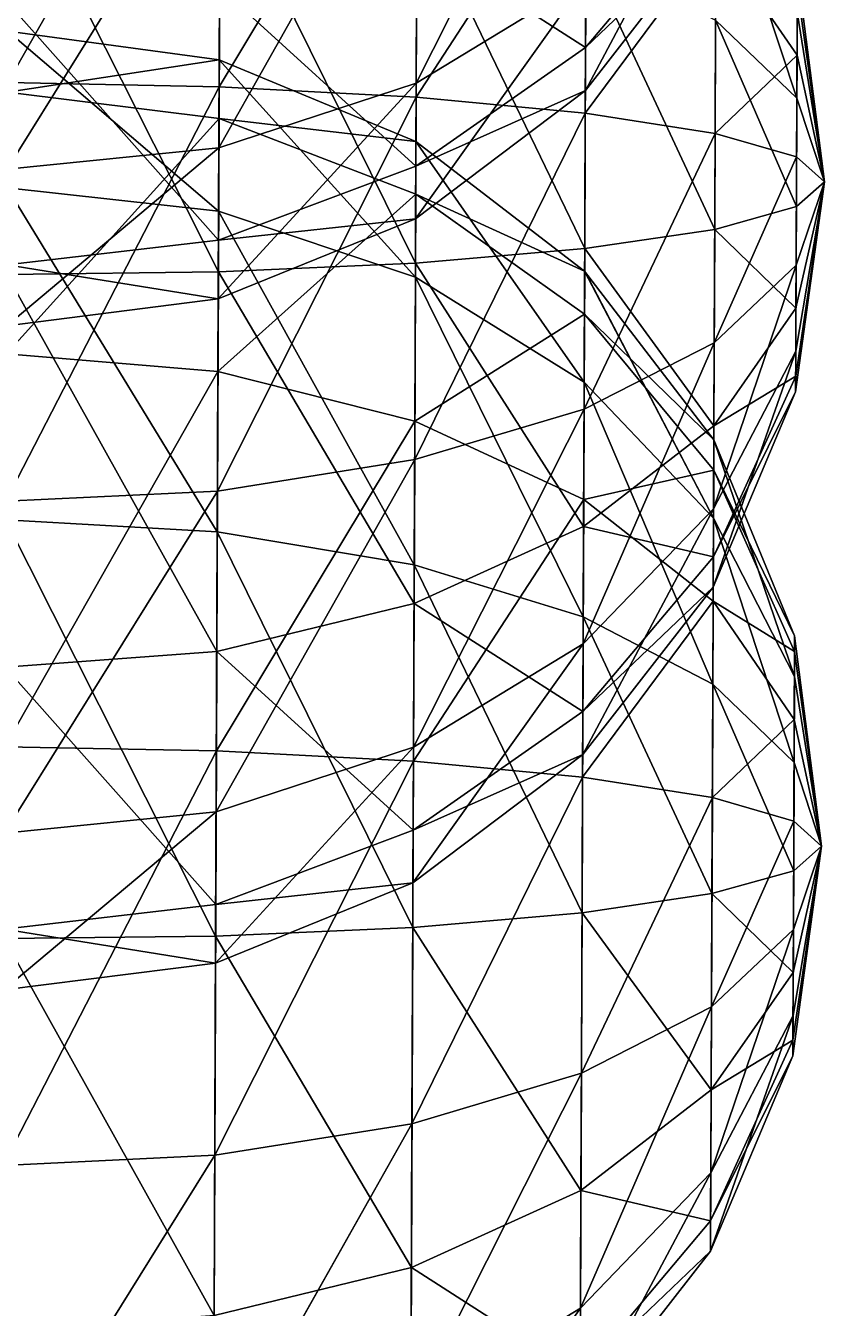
# Model space of a CAD drawing. Header units: metres. Extents: x -322 to 100, y -423 to 142.
# Drawn here: x 69.28 to 98.6, y -266.63 to -219.53 of the extents above; entities that cross this region are included whole.
import ezdxf

# ---------------------------------------------------------------- set-up
doc = ezdxf.new("R2010")
doc.units = ezdxf.units.M

msp = doc.modelspace()

# ---------------------------------------------------------------- linework, layer by layer
for points in [[(76.44004, -207.84464, -770.10614), (68.67804, -207.20142, -769.287), (68.619026, -221.62608, -763.53546), (68.619125, -221.62598, -763.53534)], [(76.44004, -207.84464, -770.10614), (68.619026, -221.62608, -763.53546), (76.38304, -221.77779, -764.55066), (76.38314, -221.77768, -764.55054)], [(83.668076, -209.6669, -772.5079), (76.44004, -207.84464, -770.10614), (76.38304, -221.77779, -764.55066), (76.38314, -221.77768, -764.55054)], [(89.88313, -209.22491, -941.78394), (83.66228, -211.08234, -937.40393), (83.61909, -221.64198, -945.73206), (83.61919, -221.64188, -945.73193)], [(89.88313, -209.22491, -941.78394), (83.61909, -221.64198, -945.73206), (89.84786, -217.84683, -948.5838), (89.84796, -217.84673, -948.5837)], [(83.668076, -209.6669, -772.5079), (76.38304, -221.77779, -764.55066), (83.616974, -222.15904, -767.527), (83.61707, -222.15894, -767.52686)], [(89.86956, -212.54407, -776.3285), (83.668076, -209.6669, -772.5079), (83.616974, -222.15904, -767.527), (83.61707, -222.15894, -767.52686)], [(83.66228, -211.08234, -937.40393), (76.422066, -212.23634, -934.6505), (76.373886, -224.0141, -943.93933), (76.373985, -224.01399, -943.9392)], [(83.66228, -211.08234, -937.40393), (76.373886, -224.0141, -943.93933), (83.61909, -221.64198, -945.73206), (83.61919, -221.64188, -945.73193)], [(76.422066, -212.23634, -934.6505), (68.655914, -212.60829, -933.71136), (68.60603, -224.80153, -943.3279), (68.60613, -224.80142, -943.32776)], [(76.422066, -212.23634, -934.6505), (68.60603, -224.80153, -943.3279), (76.373886, -224.0141, -943.93933), (76.373985, -224.01399, -943.9392)], [(89.86956, -212.54407, -776.3285), (83.616974, -222.15904, -767.527), (89.827835, -222.74385, -772.2616), (89.827934, -222.74374, -772.2615)], [(94.62188, -216.28003, -781.3076), (89.86956, -212.54407, -776.3285), (89.827835, -222.74385, -772.2616), (89.827934, -222.74374, -772.2615)], [(76.355225, -228.57791, -822.10583), (68.59023, -228.66609, -823.12103), (68.6531, -213.29823, -820.8896), (68.6532, -213.29813, -820.88947)], [(76.355225, -228.57791, -822.10583), (68.6531, -213.29823, -820.8896), (76.41595, -213.7337, -819.95044), (76.416046, -213.7336, -819.9503)], [(94.63575, -212.88725, -952.3003), (89.84786, -217.84683, -948.5838), (89.83122, -221.91371, -958.7837), (89.83132, -221.9136, -958.78357)], [(94.63575, -212.88725, -952.3003), (89.83122, -221.91371, -958.7837), (94.623985, -215.76299, -959.5127), (94.624084, -215.76288, -959.5126)], [(97.5947, -222.19818, -800.4617), (94.609406, -219.32845, -807.1089), (94.634346, -213.23183, -802.30066), (94.634445, -213.23172, -802.30054)], [(97.5947, -222.19818, -800.4617), (94.634346, -213.23183, -802.30066), (97.60761, -219.04233, -797.9727), (97.60771, -219.04222, -797.9726)], [(83.59204, -228.25586, -819.1295), (76.355225, -228.57791, -822.10583), (76.41595, -213.7337, -819.95044), (76.416046, -213.7336, -819.9503)], [(83.59204, -228.25586, -819.1295), (76.41595, -213.7337, -819.95044), (83.64648, -214.94691, -817.197), (83.646576, -214.94681, -817.1969)], [(89.837685, -220.33585, -969.65045), (83.640686, -216.36234, -982.0931), (89.86549, -213.53601, -978.27246), (89.86559, -213.5359, -978.27234)], [(94.62855, -214.64726, -967.19666), (89.837685, -220.33585, -969.65045), (89.86549, -213.53601, -978.27246), (89.86559, -213.5359, -978.27234)], [(94.623985, -215.76299, -959.5127), (89.837685, -220.33585, -969.65045), (94.62855, -214.64726, -967.19666), (94.62865, -214.64716, -967.19653)], [(89.80747, -227.72188, -814.3949), (83.59204, -228.25586, -819.1295), (83.64648, -214.94691, -817.197), (83.646576, -214.94681, -817.1969)], [(89.80747, -227.72188, -814.3949), (83.64648, -214.94691, -817.197), (89.85193, -216.85516, -812.817), (89.85203, -216.85506, -812.8169)], [(94.623985, -215.76299, -959.5127), (89.83122, -221.91371, -958.7837), (89.837685, -220.33585, -969.65045), (89.83778, -220.33574, -969.6503)], [(83.60661, -224.6904, -971.5333), (76.39798, -218.12543, -984.4948), (83.640686, -216.36234, -982.0931), (83.640785, -216.36223, -982.09296)], [(89.837685, -220.33585, -969.65045), (83.60661, -224.6904, -971.5333), (83.640686, -216.36234, -982.0931), (83.640785, -216.36223, -982.09296)], [(94.62188, -216.28003, -781.3076), (89.827835, -222.74385, -772.2616), (94.59238, -223.49237, -778.4319), (94.592476, -223.49226, -778.43176)], [(97.60116, -220.6202, -787.1059), (94.62188, -216.28003, -781.3076), (94.59238, -223.49237, -778.4319), (94.592476, -223.49226, -778.43176)], [(97.61134, -218.13129, -790.2618), (94.62188, -216.28003, -781.3076), (97.60116, -220.6202, -787.1059), (97.60126, -220.62009, -787.1058)], [(94.57797, -227.01236, -808.2246), (89.80747, -227.72188, -814.3949), (89.85193, -216.85516, -812.817), (89.85203, -216.85506, -812.8169)], [(94.57797, -227.01236, -808.2246), (89.85193, -216.85516, -812.817), (94.609406, -219.32845, -807.1089), (94.609505, -219.32834, -807.10876)], [(98.60438, -225.2688, -793.32825), (97.60761, -219.04233, -797.9727), (97.6137, -217.55374, -794.2393), (97.6138, -217.55363, -794.2392)], [(98.60438, -225.2688, -793.32825), (97.6137, -217.55374, -794.2393), (97.61134, -218.13129, -790.2618), (97.61144, -218.13118, -790.26166)], [(89.84786, -217.84683, -948.5838), (83.61909, -221.64198, -945.73206), (83.59871, -226.62288, -958.22424), (83.59881, -226.62277, -958.2241)], [(89.84786, -217.84683, -948.5838), (83.59871, -226.62288, -958.22424), (89.83122, -221.91371, -958.7837), (89.83132, -221.9136, -958.78357)], [(76.359985, -227.41415, -972.717), (68.630974, -218.70511, -985.31396), (76.39798, -218.12543, -984.4948), (76.39808, -218.12532, -984.4947)], [(83.60661, -224.6904, -971.5333), (76.359985, -227.41415, -972.717), (76.39798, -218.12543, -984.4948), (76.39808, -218.12532, -984.4947)], [(98.60438, -225.2688, -793.32825), (97.61134, -218.13129, -790.2618), (97.60116, -220.6202, -787.1059), (97.60126, -220.62009, -787.1058)], [(76.359985, -227.41415, -972.717), (68.59164, -228.32152, -973.12067), (68.630974, -218.70511, -985.31396), (68.63107, -218.705, -985.31384)], [(97.57843, -226.17567, -801.0392), (94.57797, -227.01236, -808.2246), (94.609406, -219.32845, -807.1089), (94.609505, -219.32834, -807.10876)], [(97.57843, -226.17567, -801.0392), (94.609406, -219.32845, -807.1089), (97.5947, -222.19818, -800.4617), (97.5948, -222.19807, -800.46155)], [(98.60438, -225.2688, -793.32825), (97.5947, -222.19818, -800.4617), (97.60761, -219.04233, -797.9727), (97.60771, -219.04222, -797.9726)], [(97.60761, -219.04233, -797.9727), (97.60761, -219.04233, -797.9727), (97.5947, -222.19818, -800.4617), (97.5948, -222.19807, -800.46155)], [(76.36438, -226.3416, -642.71716), (68.603226, -225.49066, -643.3286), (68.626755, -219.73921, -628.9038), (68.626854, -219.7391, -628.9037)], [(76.38711, -220.78613, -628.7839), (68.626755, -219.73921, -628.9038), (68.61763, -221.97066, -613.5358), (68.61773, -221.97055, -613.5357)], [(76.36438, -226.3416, -642.71716), (68.626755, -219.73921, -628.9038), (76.38711, -220.78613, -628.7839), (76.38721, -220.78603, -628.78375)], [(89.83122, -221.91371, -958.7837), (83.60661, -224.6904, -971.5333), (89.837685, -220.33585, -969.65045), (89.83778, -220.33574, -969.6503)], [(76.38711, -220.78613, -628.7839), (68.61763, -221.97066, -613.5358), (76.37829, -222.94154, -613.9396), (76.37839, -222.94144, -613.93945)], [(83.58993, -228.7729, -640.92444), (76.36438, -226.3416, -642.71716), (76.38711, -220.78613, -628.7839), (76.38721, -220.78603, -628.78375)], [(83.610306, -223.792, -628.43225), (76.38711, -220.78613, -628.7839), (76.37829, -222.94154, -613.9396), (76.37839, -222.94144, -613.93945)], [(83.58993, -228.7729, -640.92444), (76.38711, -220.78613, -628.7839), (83.610306, -223.792, -628.43225), (83.610405, -223.7919, -628.4321)], [(97.60116, -220.6202, -787.1059), (94.59238, -223.49237, -778.4319), (97.58589, -224.35358, -785.6173), (97.58599, -224.35347, -785.6172)], [(98.60438, -225.2688, -793.32825), (97.60116, -220.6202, -787.1059), (97.58589, -224.35358, -785.6173), (97.58599, -224.35347, -785.6172)], [(76.38304, -221.77779, -764.55066), (68.619026, -221.62608, -763.53546), (68.55617, -236.99394, -765.7669), (68.55627, -236.99384, -765.7668)], [(76.38304, -221.77779, -764.55066), (68.55617, -236.99394, -765.7669), (76.32232, -236.622, -766.70605), (76.32242, -236.62189, -766.70593)], [(83.616974, -222.15904, -767.527), (76.38304, -221.77779, -764.55066), (76.32232, -236.622, -766.70605), (76.32242, -236.62189, -766.70593)], [(83.61909, -221.64198, -945.73206), (76.373886, -224.0141, -943.93933), (76.351166, -229.56956, -957.8726), (76.351265, -229.56946, -957.8725)], [(83.61909, -221.64198, -945.73206), (76.351166, -229.56956, -957.8726), (83.59871, -226.62288, -958.22424), (83.59881, -226.62277, -958.2241)], [(76.37829, -222.94154, -613.9396), (68.61763, -221.97066, -613.5358), (68.57829, -231.58707, -601.3425), (68.57839, -231.58696, -601.3424)], [(83.616974, -222.15904, -767.527), (76.32232, -236.622, -766.70605), (83.56253, -235.46799, -769.4595), (83.56263, -235.46788, -769.45935)], [(89.827835, -222.74385, -772.2616), (83.616974, -222.15904, -767.527), (83.56253, -235.46799, -769.4595), (83.56263, -235.46788, -769.45935)], [(89.83122, -221.91371, -958.7837), (83.59871, -226.62288, -958.22424), (83.60661, -224.6904, -971.5333), (83.60671, -224.69029, -971.5332)], [(98.60438, -225.2688, -793.32825), (97.57843, -226.17567, -801.0392), (97.5947, -222.19818, -800.4617), (97.5948, -222.19807, -800.46155)], [(89.827835, -222.74385, -772.2616), (83.56253, -235.46799, -769.4595), (89.78339, -233.61057, -773.8395), (89.783485, -233.61046, -773.83936)], [(94.59238, -223.49237, -778.4319), (89.827835, -222.74385, -772.2616), (89.78339, -233.61057, -773.8395), (89.783485, -233.61046, -773.83936)], [(76.37829, -222.94154, -613.9396), (68.57829, -231.58707, -601.3425), (76.340294, -232.23029, -602.1617), (76.34039, -232.23018, -602.16156)], [(83.6024, -225.7245, -615.12317), (76.37829, -222.94154, -613.9396), (76.340294, -232.23029, -602.1617), (76.34039, -232.23018, -602.16156)], [(83.610306, -223.792, -628.43225), (76.37829, -222.94154, -613.9396), (83.6024, -225.7245, -615.12317), (83.6025, -225.7244, -615.12305)], [(94.59238, -223.49237, -778.4319), (89.78339, -233.61057, -773.8395), (94.56094, -231.17628, -779.5476), (94.56104, -231.17618, -779.5475)], [(97.58589, -224.35358, -785.6173), (94.59238, -223.49237, -778.4319), (94.56094, -231.17628, -779.5476), (94.56104, -231.17618, -779.5475)], [(76.373886, -224.0141, -943.93933), (68.60603, -224.80153, -943.3279), (68.582504, -230.55296, -957.7527), (68.5826, -230.55286, -957.75256)], [(76.373886, -224.0141, -943.93933), (68.582504, -230.55296, -957.7527), (76.351166, -229.56956, -957.8726), (76.351265, -229.56946, -957.8725)], [(89.787445, -232.6189, -638.0727), (83.58993, -228.7729, -640.92444), (83.610306, -223.792, -628.43225), (83.610405, -223.7919, -628.4321)], [(89.804085, -228.55202, -627.8728), (83.610306, -223.792, -628.43225), (83.6024, -225.7245, -615.12317), (83.6025, -225.7244, -615.12305)], [(89.787445, -232.6189, -638.0727), (83.610306, -223.792, -628.43225), (89.804085, -228.55202, -627.8728), (89.804184, -228.55191, -627.8727)], [(97.58589, -224.35358, -785.6173), (94.56094, -231.17628, -779.5476), (97.56962, -228.33107, -786.1948), (97.56972, -228.33096, -786.1947)], [(98.60438, -225.2688, -793.32825), (97.58589, -224.35358, -785.6173), (97.56962, -228.33107, -786.1948), (97.56972, -228.33096, -786.1947)], [(83.59871, -226.62288, -958.22424), (76.359985, -227.41415, -972.717), (83.60661, -224.6904, -971.5333), (83.60671, -224.69029, -971.5332)], [(76.3162, -238.11935, -652.006), (68.55335, -237.68388, -652.9451), (68.603226, -225.49066, -643.3286), (68.603325, -225.49055, -643.3285)], [(76.3162, -238.11935, -652.006), (68.603226, -225.49066, -643.3286), (76.36438, -226.3416, -642.71716), (76.36448, -226.34149, -642.71704)], [(98.60438, -225.2688, -793.32825), (97.55671, -231.48692, -788.6838), (97.55062, -232.9755, -792.4172), (97.55072, -232.97539, -792.41705)], [(98.60438, -225.2688, -793.32825), (97.55062, -232.9755, -792.4172), (97.55298, -232.39796, -796.3947), (97.55308, -232.39786, -796.3946)], [(98.60438, -225.2688, -793.32825), (97.55298, -232.39796, -796.3947), (97.56316, -229.90904, -799.5506), (97.56326, -229.90894, -799.5505)], [(98.60438, -225.2688, -793.32825), (97.56962, -228.33107, -786.1948), (97.55671, -231.48692, -788.6838), (97.55681, -231.48682, -788.68365)], [(98.60438, -225.2688, -793.32825), (97.56316, -229.90904, -799.5506), (97.57843, -226.17567, -801.0392), (97.57853, -226.17557, -801.03906)], [(83.6024, -225.7245, -615.12317), (76.340294, -232.23029, -602.1617), (83.56833, -234.05255, -604.5634), (83.56843, -234.05244, -604.5633)], [(89.79763, -230.12988, -617.00604), (83.6024, -225.7245, -615.12317), (83.56833, -234.05255, -604.5634), (83.56843, -234.05244, -604.5633)], [(89.804085, -228.55202, -627.8728), (83.6024, -225.7245, -615.12317), (89.79763, -230.12988, -617.00604), (89.79773, -230.12978, -617.0059)], [(83.54673, -239.33257, -649.25256), (76.3162, -238.11935, -652.006), (76.36438, -226.3416, -642.71716), (76.36448, -226.34149, -642.71704)], [(76.36438, -226.3416, -642.71716), (76.36438, -226.3416, -642.71716), (76.3162, -238.11935, -652.006), (76.3163, -238.11925, -652.00586)], [(83.54673, -239.33257, -649.25256), (76.36438, -226.3416, -642.71716), (83.58993, -228.7729, -640.92444), (83.59003, -228.7728, -640.9243)], [(97.56316, -229.90904, -799.5506), (94.57797, -227.01236, -808.2246), (97.57843, -226.17567, -801.0392), (97.57853, -226.17557, -801.03906)], [(83.59871, -226.62288, -958.22424), (76.351166, -229.56956, -957.8726), (76.359985, -227.41415, -972.717), (76.360085, -227.41405, -972.71686)], [(76.351166, -229.56956, -957.8726), (68.59164, -228.32152, -973.12067), (76.359985, -227.41415, -972.717), (76.360085, -227.41405, -972.71686)], [(94.54847, -234.2247, -805.3489), (89.80747, -227.72188, -814.3949), (94.57797, -227.01236, -808.2246), (94.57807, -227.01225, -808.2245)], [(97.56316, -229.90904, -799.5506), (94.54847, -234.2247, -805.3489), (94.57797, -227.01236, -808.2246), (94.57807, -227.01225, -808.2245)], [(89.76575, -237.92166, -810.328), (83.59204, -228.25586, -819.1295), (89.80747, -227.72188, -814.3949), (89.80757, -227.72177, -814.3948)], [(94.54847, -234.2247, -805.3489), (89.76575, -237.92166, -810.328), (89.80747, -227.72188, -814.3949), (89.80757, -227.72177, -814.3948)], [(76.351166, -229.56956, -957.8726), (68.582504, -230.55296, -957.7527), (68.59164, -228.32152, -973.12067), (68.591736, -228.32141, -973.12054)], [(83.54094, -240.74799, -814.1486), (76.355225, -228.57791, -822.10583), (83.59204, -228.25586, -819.1295), (83.59214, -228.25575, -819.1294)], [(89.76575, -237.92166, -810.328), (83.54094, -240.74799, -814.1486), (83.59204, -228.25586, -819.1295), (83.59214, -228.25575, -819.1294)], [(97.56962, -228.33107, -786.1948), (94.56094, -231.17628, -779.5476), (94.536, -237.2729, -784.35583), (94.5361, -237.2728, -784.3557)], [(97.56962, -228.33107, -786.1948), (94.536, -237.2729, -784.35583), (97.55671, -231.48692, -788.6838), (97.55681, -231.48682, -788.68365)], [(76.29823, -242.51108, -816.55035), (68.53123, -243.09076, -817.3695), (68.59023, -228.66609, -823.12103), (68.59033, -228.66599, -823.1209)], [(76.29823, -242.51108, -816.55035), (68.59023, -228.66609, -823.12103), (76.355225, -228.57791, -822.10583), (76.35532, -228.5778, -822.1057)], [(83.54094, -240.74799, -814.1486), (76.29823, -242.51108, -816.55035), (76.355225, -228.57791, -822.10583), (76.35532, -228.5778, -822.1057)], [(89.75218, -241.24081, -644.87256), (83.54673, -239.33257, -649.25256), (83.58993, -228.7729, -640.92444), (83.59003, -228.7728, -640.9243)], [(83.58993, -228.7729, -640.92444), (83.58993, -228.7729, -640.92444), (83.54673, -239.33257, -649.25256), (83.54683, -239.33246, -649.25244)], [(89.75218, -241.24081, -644.87256), (83.58993, -228.7729, -640.92444), (89.787445, -232.6189, -638.0727), (89.787544, -232.61879, -638.0726)], [(94.5346, -237.61748, -634.3562), (89.787445, -232.6189, -638.0727), (89.804085, -228.55202, -627.8728), (89.804184, -228.55191, -627.8727)], [(94.546364, -234.74174, -627.1438), (89.804085, -228.55202, -627.8728), (89.79763, -230.12988, -617.00604), (89.79773, -230.12978, -617.0059)], [(94.5346, -237.61748, -634.3562), (89.804085, -228.55202, -627.8728), (94.546364, -234.74174, -627.1438), (94.54646, -234.74164, -627.1437)], [(89.79763, -230.12988, -617.00604), (83.56833, -234.05255, -604.5634), (89.76981, -236.92972, -608.38403), (89.76991, -236.92961, -608.3839)], [(94.5418, -235.85747, -619.45984), (89.79763, -230.12988, -617.00604), (89.76981, -236.92972, -608.38403), (89.76991, -236.92961, -608.3839)], [(94.546364, -234.74174, -627.1438), (89.79763, -230.12988, -617.00604), (94.5418, -235.85747, -619.45984), (94.5419, -235.85736, -619.4597)], [(97.55298, -232.39796, -796.3947), (94.54847, -234.2247, -805.3489), (97.56316, -229.90904, -799.5506), (97.56326, -229.90894, -799.5505)], [(94.56094, -231.17628, -779.5476), (89.78339, -233.61057, -773.8395), (89.748116, -242.23248, -780.63934), (89.748215, -242.23238, -780.6392)], [(94.56094, -231.17628, -779.5476), (89.748116, -242.23248, -780.63934), (94.536, -237.2729, -784.35583), (94.5361, -237.2728, -784.3557)], [(76.340294, -232.23029, -602.1617), (68.57829, -231.58707, -601.3425), (68.51928, -246.01173, -595.591), (68.51938, -246.01163, -595.5909)], [(97.55671, -231.48692, -788.6838), (94.536, -237.2729, -784.35583), (94.52424, -240.14864, -791.56824), (94.52434, -240.14853, -791.5681)], [(97.55671, -231.48692, -788.6838), (94.52424, -240.14864, -791.56824), (97.55062, -232.9755, -792.4172), (97.55072, -232.97539, -792.41705)], [(76.340294, -232.23029, -602.1617), (68.51928, -246.01173, -595.591), (76.283295, -246.16344, -596.6062), (76.283394, -246.16333, -596.6061)], [(83.56833, -234.05255, -604.5634), (76.340294, -232.23029, -602.1617), (76.283295, -246.16344, -596.6062), (76.283394, -246.16333, -596.6061)], [(94.50966, -243.7141, -639.1644), (89.75218, -241.24081, -644.87256), (89.787445, -232.6189, -638.0727), (89.787544, -232.61879, -638.0726)], [(89.787445, -232.6189, -638.0727), (89.787445, -232.6189, -638.0727), (89.75218, -241.24081, -644.87256), (89.75228, -241.2407, -644.87244)], [(94.50966, -243.7141, -639.1644), (89.787445, -232.6189, -638.0727), (94.5346, -237.61748, -634.3562), (94.5347, -237.61737, -634.3561)], [(97.55062, -232.9755, -792.4172), (94.5288, -239.03291, -799.2522), (97.55298, -232.39796, -796.3947), (97.55308, -232.39786, -796.3946)], [(97.55298, -232.39796, -796.3947), (94.5288, -239.03291, -799.2522), (94.54847, -234.2247, -805.3489), (94.54857, -234.2246, -805.34875)], [(97.55062, -232.9755, -792.4172), (94.52424, -240.14864, -791.56824), (94.5288, -239.03291, -799.2522), (94.5289, -239.0328, -799.2521)], [(83.56833, -234.05255, -604.5634), (76.283295, -246.16344, -596.6062), (83.51723, -246.5447, -599.5825), (83.51733, -246.54459, -599.5824)], [(89.76981, -236.92972, -608.38403), (83.56833, -234.05255, -604.5634), (83.51723, -246.5447, -599.5825), (83.51733, -246.54459, -599.5824)], [(89.78339, -233.61057, -773.8395), (83.56253, -235.46799, -769.4595), (83.51934, -246.02763, -777.7876), (83.51944, -246.02753, -777.7875)], [(89.78339, -233.61057, -773.8395), (83.51934, -246.02763, -777.7876), (89.748116, -242.23248, -780.63934), (89.748215, -242.23238, -780.6392)], [(94.5288, -239.03291, -799.2522), (89.76575, -237.92166, -810.328), (94.54847, -234.2247, -805.3489), (94.54857, -234.2246, -805.34875)], [(97.507866, -243.42798, -630.02826), (94.5346, -237.61748, -634.3562), (94.546364, -234.74174, -627.1438), (94.54646, -234.74164, -627.1437)], [(97.513954, -241.93939, -626.29486), (94.546364, -234.74174, -627.1438), (94.5418, -235.85747, -619.45984), (94.5419, -235.85736, -619.4597)], [(97.507866, -243.42798, -630.02826), (94.546364, -234.74174, -627.1438), (97.513954, -241.93939, -626.29486), (97.51405, -241.93929, -626.29474)], [(83.56253, -235.46799, -769.4595), (76.32232, -236.622, -766.70605), (76.27414, -248.39975, -775.9949), (76.27424, -248.39964, -775.99475)], [(83.56253, -235.46799, -769.4595), (76.27414, -248.39975, -775.9949), (83.51934, -246.02763, -777.7876), (83.51944, -246.02753, -777.7875)], [(94.5418, -235.85747, -619.45984), (89.76981, -236.92972, -608.38403), (94.52213, -240.66568, -613.36316), (94.52223, -240.66557, -613.36304)], [(97.5116, -242.51694, -622.3173), (94.5418, -235.85747, -619.45984), (94.52213, -240.66568, -613.36316), (94.52223, -240.66557, -613.36304)], [(97.513954, -241.93939, -626.29486), (94.5418, -235.85747, -619.45984), (97.5116, -242.51694, -622.3173), (97.511696, -242.51683, -622.3172)], [(76.32232, -236.622, -766.70605), (68.55617, -236.99394, -765.7669), (68.50629, -249.18718, -775.3834), (68.506386, -249.18707, -775.3833)], [(76.32232, -236.622, -766.70605), (68.50629, -249.18718, -775.3834), (76.27414, -248.39975, -775.9949), (76.27424, -248.39964, -775.99475)], [(89.76981, -236.92972, -608.38403), (83.51723, -246.5447, -599.5825), (89.72809, -247.1295, -604.31714), (89.72819, -247.1294, -604.317)], [(94.52213, -240.66568, -613.36316), (89.76981, -236.92972, -608.38403), (89.72809, -247.1295, -604.31714), (89.72819, -247.1294, -604.317)], [(94.536, -237.2729, -784.35583), (89.748116, -242.23248, -780.63934), (89.731476, -246.29936, -790.83923), (89.731575, -246.29926, -790.8391)], [(94.536, -237.2729, -784.35583), (89.731476, -246.29936, -790.83923), (94.52424, -240.14864, -791.56824), (94.52434, -240.14853, -791.5681)], [(76.25548, -252.96356, -654.1614), (68.490486, -253.05174, -655.1766), (68.55335, -237.68388, -652.9451), (68.55345, -237.68378, -652.945)], [(76.25548, -252.96356, -654.1614), (68.55335, -237.68388, -652.9451), (76.3162, -238.11935, -652.006), (76.3163, -238.11925, -652.00586)], [(97.49496, -246.58383, -632.5172), (94.50966, -243.7141, -639.1644), (94.5346, -237.61748, -634.3562), (94.5347, -237.61737, -634.3561)], [(94.5346, -237.61748, -634.3562), (94.5346, -237.61748, -634.3562), (94.50966, -243.7141, -639.1644), (94.50976, -243.71399, -639.1643)], [(97.49496, -246.58383, -632.5172), (94.5346, -237.61748, -634.3562), (97.507866, -243.42798, -630.02826), (97.507965, -243.42787, -630.02814)], [(83.492294, -252.64151, -651.18506), (76.25548, -252.96356, -654.1614), (76.3162, -238.11935, -652.006), (76.3163, -238.11925, -652.00586)], [(83.492294, -252.64151, -651.18506), (76.3162, -238.11935, -652.006), (83.54673, -239.33257, -649.25256), (83.54683, -239.33246, -649.25244)], [(89.73794, -244.7215, -801.706), (83.54094, -240.74799, -814.1486), (89.76575, -237.92166, -810.328), (89.76585, -237.92155, -810.3279)], [(94.5288, -239.03291, -799.2522), (89.73794, -244.7215, -801.706), (89.76575, -237.92166, -810.328), (89.76585, -237.92155, -810.3279)], [(94.52424, -240.14864, -791.56824), (89.73794, -244.7215, -801.706), (94.5288, -239.03291, -799.2522), (94.5289, -239.0328, -799.2521)], [(89.707726, -252.10753, -646.45044), (83.492294, -252.64151, -651.18506), (83.54673, -239.33257, -649.25256), (83.54683, -239.33246, -649.25244)], [(89.707726, -252.10753, -646.45044), (83.54673, -239.33257, -649.25256), (89.75218, -241.24081, -644.87256), (89.75228, -241.2407, -644.87244)], [(94.52424, -240.14864, -791.56824), (89.731476, -246.29936, -790.83923), (89.73794, -244.7215, -801.706), (89.73804, -244.72139, -801.7059)], [(83.50687, -249.07605, -803.58887), (76.29823, -242.51108, -816.55035), (83.54094, -240.74799, -814.1486), (83.54104, -240.74788, -814.1485)], [(89.73794, -244.7215, -801.706), (83.50687, -249.07605, -803.58887), (83.54094, -240.74799, -814.1486), (83.54104, -240.74788, -814.1485)], [(94.52213, -240.66568, -613.36316), (89.72809, -247.1295, -604.31714), (94.49263, -247.87802, -610.4874), (94.49273, -247.87791, -610.4873)], [(97.50141, -245.00584, -619.16144), (94.52213, -240.66568, -613.36316), (94.49263, -247.87802, -610.4874), (94.49273, -247.87791, -610.4873)], [(97.5116, -242.51694, -622.3173), (94.52213, -240.66568, -613.36316), (97.50141, -245.00584, -619.16144), (97.50151, -245.00574, -619.1613)], [(94.478226, -251.39801, -640.28015), (89.707726, -252.10753, -646.45044), (89.75218, -241.24081, -644.87256), (89.75228, -241.2407, -644.87244)], [(94.478226, -251.39801, -640.28015), (89.75218, -241.24081, -644.87256), (94.50966, -243.7141, -639.1644), (94.50976, -243.71399, -639.1643)], [(98.50463, -249.65445, -625.3838), (97.507866, -243.42798, -630.02826), (97.513954, -241.93939, -626.29486), (97.51405, -241.93929, -626.29474)], [(98.50463, -249.65445, -625.3838), (97.513954, -241.93939, -626.29486), (97.5116, -242.51694, -622.3173), (97.511696, -242.51683, -622.3172)], [(76.26024, -251.7998, -804.7725), (68.53123, -243.09076, -817.3695), (76.29823, -242.51108, -816.55035), (76.29833, -242.51097, -816.55023)], [(83.50687, -249.07605, -803.58887), (76.26024, -251.7998, -804.7725), (76.29823, -242.51108, -816.55035), (76.29833, -242.51097, -816.55023)], [(89.748116, -242.23248, -780.63934), (83.51934, -246.02763, -777.7876), (83.49896, -251.00853, -790.2798), (83.49906, -251.00842, -790.27966)], [(89.748116, -242.23248, -780.63934), (83.49896, -251.00853, -790.2798), (89.731476, -246.29936, -790.83923), (89.731575, -246.29926, -790.8391)], [(98.50463, -249.65445, -625.3838), (97.5116, -242.51694, -622.3173), (97.50141, -245.00584, -619.16144), (97.50151, -245.00574, -619.1613)], [(76.26024, -251.7998, -804.7725), (68.49189, -252.70717, -805.1762), (68.53123, -243.09076, -817.3695), (68.53133, -243.09065, -817.3694)], [(98.50463, -249.65445, -625.3838), (97.49496, -246.58383, -632.5172), (97.507866, -243.42798, -630.02826), (97.507965, -243.42787, -630.02814)], [(97.507866, -243.42798, -630.02826), (97.507866, -243.42798, -630.02826), (97.49496, -246.58383, -632.5172), (97.495056, -246.58372, -632.5171)], [(97.47868, -250.56133, -633.0947), (94.478226, -251.39801, -640.28015), (94.50966, -243.7141, -639.1644), (94.50976, -243.71399, -639.1643)], [(97.47868, -250.56133, -633.0947), (94.50966, -243.7141, -639.1644), (97.49496, -246.58383, -632.5172), (97.495056, -246.58372, -632.5171)], [(89.731476, -246.29936, -790.83923), (83.50687, -249.07605, -803.58887), (89.73794, -244.7215, -801.706), (89.73804, -244.72139, -801.7059)], [(97.50141, -245.00584, -619.16144), (94.49263, -247.87802, -610.4874), (97.486145, -248.73923, -617.67285), (97.486244, -248.73912, -617.6727)], [(98.50463, -249.65445, -625.3838), (97.50141, -245.00584, -619.16144), (97.486145, -248.73923, -617.67285), (97.486244, -248.73912, -617.6727)], [(76.283295, -246.16344, -596.6062), (68.51928, -246.01173, -595.591), (68.45642, -261.37958, -597.82245), (68.45652, -261.3795, -597.8223)], [(76.283295, -246.16344, -596.6062), (68.45642, -261.37958, -597.82245), (76.22257, -261.00766, -598.7616), (76.22267, -261.00757, -598.7615)], [(83.51723, -246.5447, -599.5825), (76.283295, -246.16344, -596.6062), (76.22257, -261.00766, -598.7616), (76.22267, -261.00757, -598.7615)], [(83.51934, -246.02763, -777.7876), (76.27414, -248.39975, -775.9949), (76.25142, -253.95522, -789.92816), (76.25152, -253.95511, -789.92804)], [(83.51934, -246.02763, -777.7876), (76.25142, -253.95522, -789.92816), (83.49896, -251.00853, -790.2798), (83.49906, -251.00842, -790.27966)], [(89.731476, -246.29936, -790.83923), (83.49896, -251.00853, -790.2798), (83.50687, -249.07605, -803.58887), (83.506966, -249.07594, -803.58875)], [(83.51723, -246.5447, -599.5825), (76.22257, -261.00766, -598.7616), (83.46278, -259.85364, -601.515), (83.46288, -259.85355, -601.5149)], [(89.72809, -247.1295, -604.31714), (83.51723, -246.5447, -599.5825), (83.46278, -259.85364, -601.515), (83.46288, -259.85355, -601.5149)], [(98.50463, -249.65445, -625.3838), (97.47868, -250.56133, -633.0947), (97.49496, -246.58383, -632.5172), (97.495056, -246.58372, -632.5171)], [(89.72809, -247.1295, -604.31714), (83.46278, -259.85364, -601.515), (89.68364, -257.99622, -605.895), (89.68374, -257.99612, -605.8949)], [(94.49263, -247.87802, -610.4874), (89.72809, -247.1295, -604.31714), (89.68364, -257.99622, -605.895), (89.68374, -257.99612, -605.8949)], [(94.49263, -247.87802, -610.4874), (89.68364, -257.99622, -605.895), (94.4612, -255.56194, -611.60315), (94.461296, -255.56183, -611.603)], [(97.486145, -248.73923, -617.67285), (94.49263, -247.87802, -610.4874), (94.4612, -255.56194, -611.60315), (94.461296, -255.56183, -611.603)], [(76.27414, -248.39975, -775.9949), (68.50629, -249.18718, -775.3834), (68.48276, -254.93861, -789.8082), (68.48286, -254.9385, -789.8081)], [(76.27414, -248.39975, -775.9949), (68.48276, -254.93861, -789.8082), (76.25142, -253.95522, -789.92816), (76.25152, -253.95511, -789.92804)], [(83.49896, -251.00853, -790.2798), (76.26024, -251.7998, -804.7725), (83.50687, -249.07605, -803.58887), (83.506966, -249.07594, -803.58875)], [(97.486145, -248.73923, -617.67285), (94.4612, -255.56194, -611.60315), (97.46987, -252.71672, -618.25037), (97.46997, -252.71661, -618.25024)], [(98.50463, -249.65445, -625.3838), (97.486145, -248.73923, -617.67285), (97.46987, -252.71672, -618.25037), (97.46997, -252.71661, -618.25024)], [(98.50463, -249.65445, -625.3838), (97.45696, -255.87257, -620.7393), (97.450874, -257.36115, -624.4727), (97.45097, -257.36105, -624.4726)], [(98.50463, -249.65445, -625.3838), (97.450874, -257.36115, -624.4727), (97.45323, -256.7836, -628.45026), (97.45333, -256.7835, -628.45013)], [(98.50463, -249.65445, -625.3838), (97.45323, -256.7836, -628.45026), (97.46342, -254.2947, -631.60614), (97.46352, -254.29459, -631.606)], [(98.50463, -249.65445, -625.3838), (97.46987, -252.71672, -618.25037), (97.45696, -255.87257, -620.7393), (97.45706, -255.87247, -620.7392)], [(98.50463, -249.65445, -625.3838), (97.46342, -254.2947, -631.60614), (97.47868, -250.56133, -633.0947), (97.47878, -250.56122, -633.0946)], [(83.49896, -251.00853, -790.2798), (76.25142, -253.95522, -789.92816), (76.26024, -251.7998, -804.7725), (76.26034, -251.7997, -804.7724)], [(97.46342, -254.2947, -631.60614), (94.478226, -251.39801, -640.28015), (97.47868, -250.56133, -633.0947), (97.47878, -250.56122, -633.0946)], [(94.44872, -258.61035, -637.4044), (89.707726, -252.10753, -646.45044), (94.478226, -251.39801, -640.28015), (94.478325, -251.3979, -640.28)], [(97.46342, -254.2947, -631.60614), (94.44872, -258.61035, -637.4044), (94.478226, -251.39801, -640.28015), (94.478325, -251.3979, -640.28)], [(76.25142, -253.95522, -789.92816), (68.49189, -252.70717, -805.1762), (76.26024, -251.7998, -804.7725), (76.26034, -251.7997, -804.7724)], [(89.666, -262.3073, -642.38354), (83.492294, -252.64151, -651.18506), (89.707726, -252.10753, -646.45044), (89.707825, -252.10742, -646.4503)], [(94.44872, -258.61035, -637.4044), (89.666, -262.3073, -642.38354), (89.707726, -252.10753, -646.45044), (89.707825, -252.10742, -646.4503)], [(76.25142, -253.95522, -789.92816), (68.48276, -254.93861, -789.8082), (68.49189, -252.70717, -805.1762), (68.49199, -252.70706, -805.1761)], [(83.44119, -265.13364, -646.20416), (76.25548, -252.96356, -654.1614), (83.492294, -252.64151, -651.18506), (83.49239, -252.6414, -651.18494)], [(89.666, -262.3073, -642.38354), (83.44119, -265.13364, -646.20416), (83.492294, -252.64151, -651.18506), (83.49239, -252.6414, -651.18494)], [(97.46987, -252.71672, -618.25037), (94.4612, -255.56194, -611.60315), (94.43626, -261.65857, -616.4114), (94.436356, -261.65848, -616.41125)], [(97.46987, -252.71672, -618.25037), (94.43626, -261.65857, -616.4114), (97.45696, -255.87257, -620.7393), (97.45706, -255.87247, -620.7392)], [(76.19849, -266.89673, -648.6059), (68.43148, -267.4764, -649.42505), (68.490486, -253.05174, -655.1766), (68.490585, -253.05164, -655.17645)], [(76.19849, -266.89673, -648.6059), (68.490486, -253.05174, -655.1766), (76.25548, -252.96356, -654.1614), (76.25558, -252.96346, -654.16125)], [(83.44119, -265.13364, -646.20416), (76.19849, -266.89673, -648.6059), (76.25548, -252.96356, -654.1614), (76.25558, -252.96346, -654.16125)], [(97.45323, -256.7836, -628.45026), (94.44872, -258.61035, -637.4044), (97.46342, -254.2947, -631.60614), (97.46352, -254.29459, -631.606)], [(94.4612, -255.56194, -611.60315), (89.68364, -257.99622, -605.895), (89.64837, -266.61813, -612.6949), (89.64847, -266.61804, -612.69476)], [(94.4612, -255.56194, -611.60315), (89.64837, -266.61813, -612.6949), (94.43626, -261.65857, -616.4114), (94.436356, -261.65848, -616.41125)], [(97.45696, -255.87257, -620.7393), (94.43626, -261.65857, -616.4114), (94.42449, -264.53427, -623.6238), (94.42459, -264.53418, -623.62366)], [(97.45696, -255.87257, -620.7393), (94.42449, -264.53427, -623.6238), (97.450874, -257.36115, -624.4727), (97.45097, -257.36105, -624.4726)], [(97.450874, -257.36115, -624.4727), (94.429054, -263.41855, -631.30774), (97.45323, -256.7836, -628.45026), (97.45333, -256.7835, -628.45013)], [(97.45323, -256.7836, -628.45026), (94.429054, -263.41855, -631.30774), (94.44872, -258.61035, -637.4044), (94.44882, -258.61026, -637.4043)], [(97.450874, -257.36115, -624.4727), (94.42449, -264.53427, -623.6238), (94.429054, -263.41855, -631.30774), (94.42915, -263.41846, -631.3076)], [(89.68364, -257.99622, -605.895), (83.46278, -259.85364, -601.515), (83.41959, -270.4133, -609.84314), (83.41969, -270.4132, -609.843)], [(89.68364, -257.99622, -605.895), (83.41959, -270.4133, -609.84314), (89.64837, -266.61813, -612.6949), (89.64847, -266.61804, -612.69476)], [(94.429054, -263.41855, -631.30774), (89.666, -262.3073, -642.38354), (94.44872, -258.61035, -637.4044), (94.44882, -258.61026, -637.4043)], [(83.46278, -259.85364, -601.515), (76.22257, -261.00766, -598.7616), (76.17439, -272.7854, -608.0504), (76.17449, -272.7853, -608.0503)], [(83.46278, -259.85364, -601.515), (76.17439, -272.7854, -608.0504), (83.41959, -270.4133, -609.84314), (83.41969, -270.4132, -609.843)], [(76.22257, -261.00766, -598.7616), (68.45642, -261.37958, -597.82245), (68.40654, -273.5728, -607.43896), (68.40664, -273.57272, -607.43884)], [(76.22257, -261.00766, -598.7616), (68.40654, -273.5728, -607.43896), (76.17439, -272.7854, -608.0504), (76.17449, -272.7853, -608.0503)], [(94.43626, -261.65857, -616.4114), (89.64837, -266.61813, -612.6949), (89.63173, -270.685, -622.8948), (89.63183, -270.6849, -622.89465)], [(94.43626, -261.65857, -616.4114), (89.63173, -270.685, -622.8948), (94.42449, -264.53427, -623.6238), (94.42459, -264.53418, -623.62366)], [(89.63819, -269.10715, -633.76154), (83.44119, -265.13364, -646.20416), (89.666, -262.3073, -642.38354), (89.6661, -262.30722, -642.3834)], [(94.429054, -263.41855, -631.30774), (89.63819, -269.10715, -633.76154), (89.666, -262.3073, -642.38354), (89.6661, -262.30722, -642.3834)], [(94.42449, -264.53427, -623.6238), (89.63819, -269.10715, -633.76154), (94.429054, -263.41855, -631.30774), (94.42915, -263.41846, -631.3076)], [(94.42449, -264.53427, -623.6238), (89.63173, -270.685, -622.8948), (89.63819, -269.10715, -633.76154), (89.63829, -269.10706, -633.7614)], [(83.40712, -273.4617, -635.6444), (76.19849, -266.89673, -648.6059), (83.44119, -265.13364, -646.20416), (83.44129, -265.13354, -646.20404)], [(89.63819, -269.10715, -633.76154), (83.40712, -273.4617, -635.6444), (83.44119, -265.13364, -646.20416), (83.44129, -265.13354, -646.20404)], [(89.64837, -266.61813, -612.6949), (83.41959, -270.4133, -609.84314), (83.399216, -275.39417, -622.3353), (83.399315, -275.39407, -622.3352)], [(89.64837, -266.61813, -612.6949), (83.399216, -275.39417, -622.3353), (89.63173, -270.685, -622.8948), (89.63183, -270.6849, -622.89465)]]:
    msp.add_3dface(points)

doc.saveas('drawing.dxf')
